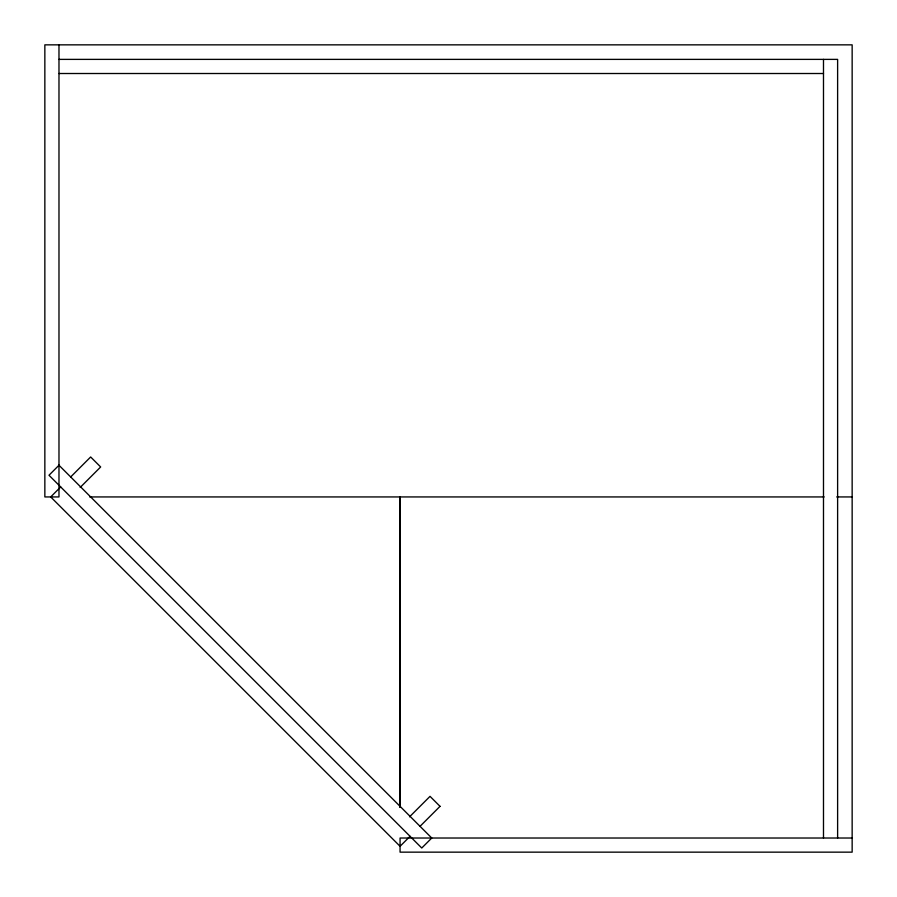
<?xml version="1.0" encoding="UTF-8"?>
<svg xmlns="http://www.w3.org/2000/svg" width="897" height="897" viewBox="0 0 897 897"><rect width="100%" height="100%" fill="white"/><g stroke="black" fill="none" stroke-linecap="round" stroke-linejoin="round"><path stroke-width="1.35" d="M60.693 486.948L50.703 496.938L400.062 846.297L410.052 836.307M70.684 476.957L90.653 456.977L100.655 466.967L80.181 487.441M409.559 816.819L430.033 796.345L440.023 806.336M420.043 826.316L440.023 806.336M58.978 59.381L837.619 59.381L837.619 838.022M58.978 73.509L823.491 73.509M89.7 496.938L824.152 496.938M836.733 496.938L852.15 496.938M852.15 838.022L400.062 838.022L400.062 852.15L852.15 852.15L852.15 44.85L44.85 44.85L44.85 496.938L58.978 496.938L58.978 44.85M823.491 59.381L823.491 838.022M400.062 496.938L400.062 807.401M399.894 496.938L399.894 807.02M58.978 465.251L48.987 475.242L421.758 848.013L431.749 838.022L58.978 465.251"/></g></svg>
